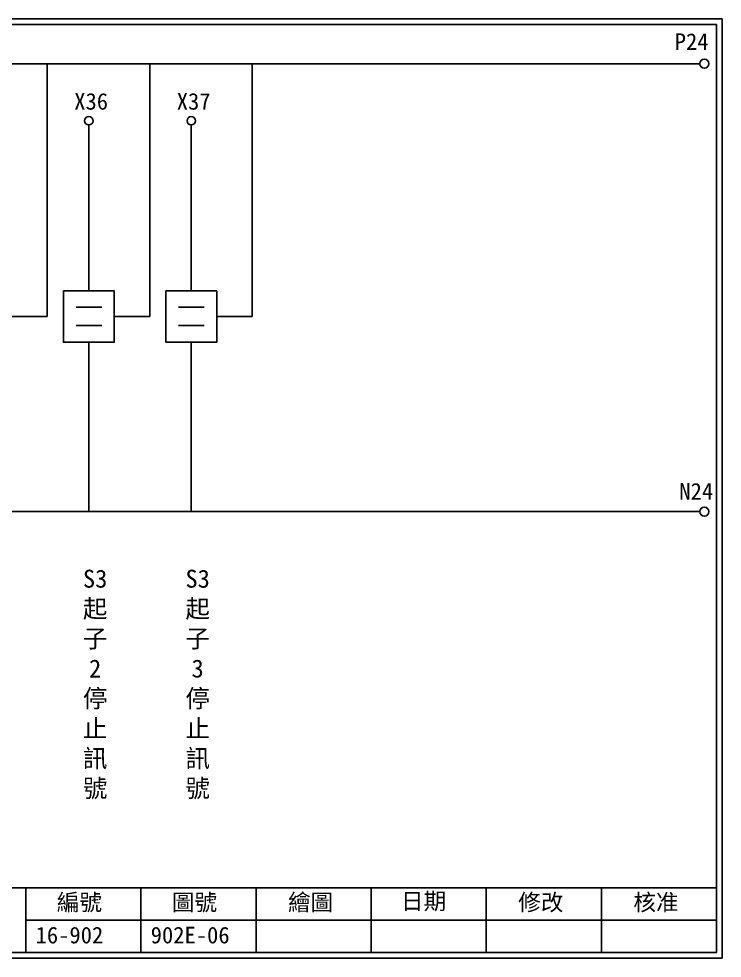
# Model space of a CAD drawing. Extents: x 325 to 612, y 3 to 207.
# Drawn here: x 459.5 to 612.3, y 3 to 207 of the extents above; entities that cross this region are included whole.
import ezdxf

# ---------------------------------------------------------------- set-up
doc = ezdxf.new("R2010")
doc.units = 0
doc.layers.get('0').update_dxf_attribs({"linetype": 'CONTINUOUS'})
doc.layers.add('圖框層', color=7, linetype='CONTINUOUS')
doc.layers.add('標尺寸層', color=3, linetype='CONTINUOUS')
doc.styles.add('CNS', font='romanc.shx', dxfattribs={"bigfont": 'chineset.shx'})
doc.styles.add('STSL', font='kaiu.ttf')

msp = doc.modelspace()

# ---------------------------------------------------------------- linework, layer by layer
at = {"color": 0}
for p, q in [((465.69, 142.31), (465.69, 197.22)), ((487.96, 142.31), (487.96, 197.22)), ((510.23, 142.31), (510.23, 197.22)), ((474.73, 147.89), (474.73, 183.91)), ((497, 147.89), (497, 183.91)), ((457.98, 142.31), (465.69, 142.31)), ((480.25, 142.31), (487.96, 142.31)), ((502.52, 142.31), (510.23, 142.31)), ((474.73, 136.73), (474.73, 99.96)), ((497, 136.73), (497, 99.96))]:
    msp.add_line(p, q, dxfattribs=at)
for points in [[(469.22, 147.89), (480.25, 147.89), (480.25, 136.73), (469.22, 136.73)], [(491.49, 147.89), (502.52, 147.89), (502.52, 136.73), (491.49, 136.73)]]:
    msp.add_lwpolyline(points, close=True, dxfattribs=at)
for centre in [(608.44, 197.22), (608.44, 99.96)]:
    msp.add_circle(centre, 1, dxfattribs=at)
at = {"layer": '圖框層', "color": 0}
for p, q in [((612.32, 206.97), (325.32, 206.97)), ((612.32, 3), (612.32, 206.97)), ((611.07, 205.72), (326.57, 205.72)), ((611.07, 4.25), (611.07, 205.72)), ((326.57, 18.25), (611.07, 18.25)), ((461.07, 4.25), (461.07, 18.25)), ((486.07, 4.25), (486.07, 18.25)), ((511.07, 4.25), (511.07, 18.25)), ((536.07, 4.25), (536.07, 18.25)), ((561.07, 4.25), (561.07, 18.25)), ((586.07, 4.25), (586.07, 18.25)), ((461.07, 11.25), (611.07, 11.25)), ((326.57, 4.25), (611.07, 4.25)), ((325.32, 3), (612.32, 3))]:
    msp.add_line(p, q, dxfattribs=at)
at = {"layer": '標尺寸層', "color": 0}
for p, q in [((329.84, 197.22), (607.44, 197.22)), ((471.97, 144.34), (477.54, 144.34)), ((494.24, 144.34), (499.81, 144.34)), ((471.97, 140.37), (477.54, 140.37)), ((494.24, 140.37), (499.81, 140.37)), ((330.05, 99.96), (607.44, 99.96))]:
    msp.add_line(p, q, dxfattribs=at)
for centre in [(474.73, 184.83), (497, 184.83)]:
    msp.add_circle(centre, 0.92, dxfattribs=at)

# ---------------------------------------------------------------- texts
at = {"layer": '圖框層', "color": 0, "style": 'STSL'}
for s, p in [('P24', (602, 200.22)), ('X36', (471.57, 187.24)), ('X37', (493.84, 187.24)), ('N24', (603, 102.58)), ('編號', (467.78, 13.34)), ('圖號', (492.78, 13.34)), ('繪圖', (518.01, 13.34)), ('日期', (542.54, 13.59)), ('修改', (568.01, 13.34)), ('核准', (593.01, 13.34)), ('16-902', (463.18, 6.22)), ('902E-06', (488.18, 6.22))]:
    msp.add_text(s, height=3.6, dxfattribs=at).set_placement(p)
at = {"layer": '標尺寸層', "color": 0, "char_height": 3.9, "width": 4.9608, "attachment_point": 5, "style": 'CNS'}
for s, insert in [('{\\fDFKai-SB|b0|i0|c136|p65;S3起子2停止訊號}', (476.11, 62.43)), ('{\\fDFKai-SB|b0|i0|c136|p65;S3起子3停止訊號}', (498.38, 62.43))]:
    msp.add_mtext(s, dxfattribs=dict(at, insert=insert))

doc.saveas('drawing.dxf')
